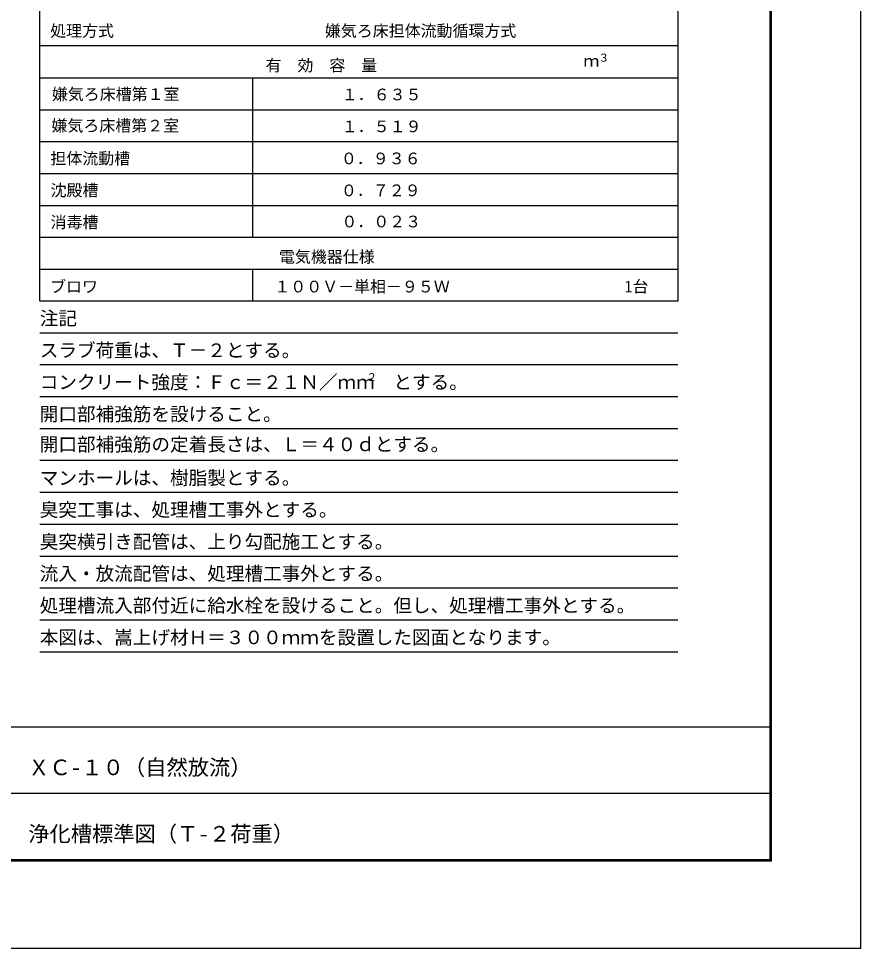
# Model space of a CAD drawing. Units: millimetres, scale not verified. Extents: x -8910 to 8910, y -6308 to 6308.
# Drawn here: x 4161 to 8910, y -6308 to -1062 of the extents above; entities that cross this region are included whole.
import ezdxf
from ezdxf.enums import TextEntityAlignment as Align

# ---------------------------------------------------------------- set-up
doc = ezdxf.new("R2010")
doc.units = ezdxf.units.MM
doc.header["$LTSCALE"] = 30
for name, color, linetype, lineweight in [('0-6_水管', 3, 'Continuous', 25), ('0-B_機器', 2, 'Continuous', 25), ('1-0_図面枠', 7, 'Continuous', 25), ('1-1_Axis_waku', 7, 'Continuous', 25)]:
    doc.layers.add(name, color=color, linetype=linetype, lineweight=lineweight)
doc.styles.add('ＭＳ ゴシック', font='')
doc.styles.get('ＭＳ ゴシック').set_extended_font_data('MS Gothic')

msp = doc.modelspace()

# ---------------------------------------------------------------- linework, layer by layer
at = {"layer": '0-6_水管'}
for p, q in [((7880.05, -2835.61), (4280.04, -2835.61)), ((7880.05, -3015.61), (4280.04, -3015.61)), ((7880.05, -3195.61), (4280.04, -3195.61)), ((7880.05, -3375.61), (4280.04, -3375.61)), ((7880.05, -3555.61), (4280.04, -3555.61)), ((7880.05, -3555.61), (4280.04, -3555.61)), ((7880.05, -3735.61), (4280.04, -3735.61)), ((7880.05, -3915.61), (4280.04, -3915.61)), ((7880.05, -4095.62), (4280.04, -4095.62)), ((7880.05, -4275.62), (4280.04, -4275.62)), ((7880.05, -4455.62), (4280.04, -4455.62)), ((7880.05, -4635.62), (4280.04, -4635.62))]:
    msp.add_line(p, q, dxfattribs=at)
at = {"layer": '0-B_機器', "color": 3}
for p, q in [((4280.04, -2655.6), (4280.04, 764.4)), ((7880.05, 764.4), (7880.05, -2655.6)), ((7880.04, -1215.61), (4280.03, -1215.61)), ((4280.03, -1395.61), (7880.04, -1395.61)), ((5480.03, -1395.61), (5480.03, -2295.6)), ((4280.03, -1575.61), (7880.04, -1575.61)), ((4280.03, -1755.61), (7880.04, -1755.61)), ((4280.03, -1935.6), (7880.04, -1935.6)), ((4280.03, -2115.6), (7880.04, -2115.6)), ((4280.03, -2295.6), (7880.04, -2295.6)), ((4280.03, -2475.6), (7880.04, -2475.6)), ((5480.03, -2475.6), (5480.03, -2655.6)), ((7880.04, -2655.6), (4280.03, -2655.6))]:
    msp.add_line(p, q, dxfattribs=at)
at = {"layer": '1-0_図面枠'}
msp.add_lwpolyline([(-8910, -6307.5), (-8910, 6307.5), (8910, 6307.5), (8910, -6307.5)], close=True, dxfattribs=at)
at = {"layer": '1-1_Axis_waku'}
for p, q in [((8400, -5806.5), (8400, 5761.5)), ((8400.6, -5807.1), (8400.6, 5762.1)), ((8401.2, -5807.7), (8401.2, 5762.7)), ((8401.8, -5808.3), (8401.8, 5763.3)), ((8402.4, -5808.9), (8402.4, 5763.9)), ((8403, -5809.5), (8403, 5764.5)), ((8403.6, -5810.1), (8403.6, 5765.1)), ((8404.2, -5810.7), (8404.2, 5765.7)), ((8404.8, -5811.3), (8404.8, 5766.3)), ((8405.4, -5811.9), (8405.4, 5766.9)), ((8406, -5812.5), (8406, 5767.5)), ((8406.6, -5813.1), (8406.6, 5768.1)), ((8407.2, -5813.7), (8407.2, 5768.7)), ((8407.8, -5814.3), (8407.8, 5769.3)), ((8408.4, -5814.9), (8408.4, 5769.9)), ((-7770, -5056.5), (8400, -5056.5)), ((239.99, -5431.5), (8399.99, -5431.5)), ((8408.4, -5814.9), (-7778.4, -5814.9)), ((8407.8, -5814.3), (-7777.8, -5814.3)), ((8407.2, -5813.7), (-7777.2, -5813.7)), ((8406.6, -5813.1), (-7776.6, -5813.1)), ((8406, -5812.5), (-7776, -5812.5)), ((8405.4, -5811.9), (-7775.4, -5811.9)), ((8404.8, -5811.3), (-7774.8, -5811.3)), ((8404.2, -5810.7), (-7774.2, -5810.7)), ((8403.6, -5810.1), (-7773.6, -5810.1)), ((8403, -5809.5), (-7773, -5809.5)), ((8402.4, -5808.9), (-7772.4, -5808.9)), ((8401.8, -5808.3), (-7771.8, -5808.3)), ((8401.2, -5807.7), (-7771.2, -5807.7)), ((8400.6, -5807.1), (-7770.6, -5807.1)), ((-7770, -5806.5), (8400, -5806.5))]:
    msp.add_line(p, q, dxfattribs=at)

# ---------------------------------------------------------------- texts
at = {"layer": '0-6_水管', "color": 4, "style": 'ＭＳ ゴシック'}
for s, height, p in [('注記', 76.98, (4280.04, -2814.41)), ('スラブ荷重は、Ｔ－２とする。', 76.98, (4280.04, -2994.41)), ('コンクリート強度：Ｆｃ＝２１Ｎ／ｍｍ\u3000とする。', 76.98, (4280.04, -3174.41)), ('２', 43.99, (6123.27, -3120.29)), ('開口部補強筋を設けること。', 76.98, (4280.04, -3354.41)), ('開口部補強筋の定着長さは、Ｌ＝４０ｄとする。', 76.98, (4280.04, -3525.21)), ('マンホールは、樹脂製とする。', 76.98, (4280.04, -3714.42)), ('臭突工事は、処理槽工事外とする。', 76.98, (4280.04, -3894.42)), ('臭突横引き配管は、上り勾配施工とする。', 76.98, (4280.04, -4074.42)), ('流入・放流配管は、処理槽工事外とする。', 76.98, (4280.04, -4254.42)), ('処理槽流入部付近に給水栓を設けること。但し、処理槽工事外とする。', 76.98, (4280.04, -4434.42)), ('本図は、嵩上げ材Ｈ＝３００ｍｍを設置した図面となります。', 76.98, (4280.04, -4614.42))]:
    msp.add_text(s, height=height, dxfattribs=at).set_placement(p, align=Align.BOTTOM_LEFT)
at = {"layer": '0-B_機器', "color": 4, "style": 'ＭＳ ゴシック'}
for s, height, p in [('処理方式\u3000\u3000\u3000', 65.98, (4338.84, -1183.2)), ('嫌気ろ床担体流動循環方式', 65.98, (5888.68, -1183.2)), ('有\u3000効\u3000容\u3000量', 65.98, (5553.84, -1378.2)), ('ｍ', 65.98, (7347.48, -1353.43)), ('３', 43.99, (7432.63, -1318.01)), ('嫌気ろ床槽第１室', 65.98, (4348.43, -1540.47)), ('１．６３５', 65.98, (5983.98, -1542.61)), ('嫌気ろ床槽第２室', 65.98, (4346.18, -1718.28)), ('１．５１９', 65.98, (5983.98, -1722.61)), ('担体流動槽', 65.98, (4340.03, -1903.21)), ('０．９３６', 65.98, (5979.11, -1903.33)), ('沈殿槽', 65.98, (4341.24, -2083.21)), ('０．７２９', 65.98, (5979.11, -2083.33)), ('消毒槽', 65.98, (4341.24, -2263.21)), ('０．０２３', 65.98, (5981.88, -2259.27)), ('電気機器仕様', 65.98, (5629.44, -2458.21)), ('ブロワ', 65.98, (4338.24, -2626.2)), ('１００Ｖ－単相－９５Ｗ', 65.98, (5603.34, -2626.2)), ('1台', 65.98, (7579.14, -2626.2))]:
    msp.add_text(s, height=height, dxfattribs=at).set_placement(p, align=Align.BOTTOM_LEFT)
at = {"layer": '1-1_Axis_waku', "style": 'ＭＳ ゴシック'}
for s, p in [('ＸＣ-１０（自然放流）', (4214.99, -5356.5)), ('浄化槽標準図（Ｔ-２荷重）', (4214.99, -5731.5))]:
    msp.add_text(s, height=87.98, dxfattribs=at).set_placement(p, align=Align.BOTTOM_LEFT)

doc.saveas('drawing.dxf')
